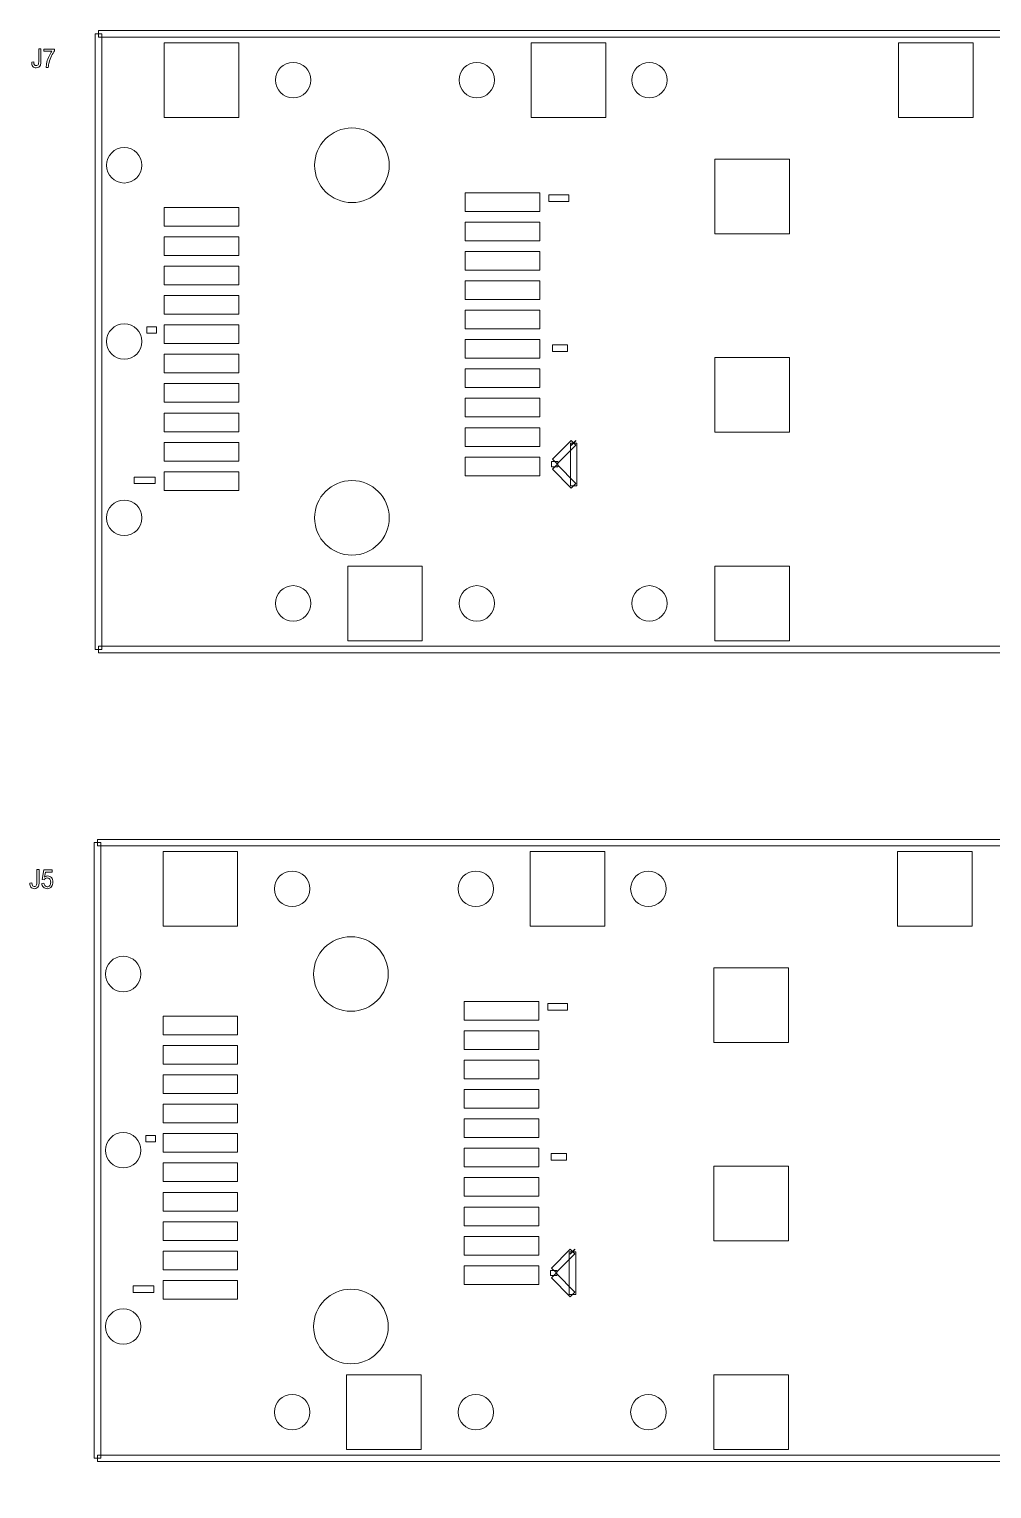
# Model space of a CAD drawing. Header units: millimetres. Extents: x -90 to 99, y -65 to 67.
# Drawn here: x 27.92 to 54.13, y -30.45 to 9.29 of the extents above; entities that cross this region are included whole.
import ezdxf

# ---------------------------------------------------------------- set-up
doc = ezdxf.new("R2010")
doc.units = ezdxf.units.MM
doc.header["$MEASUREMENT"] = 0
for name, color, linetype in [('BG_OUTLINE', 7, 'Continuous'), ('PG_SILKSCREEN_TOP', 7, 'Continuous'), ('PIN_TOP', 7, 'Continuous'), ('RD_SILKSCREEN_TOP', 7, 'Continuous')]:
    doc.layers.add(name, color=color, linetype=linetype)

msp = doc.modelspace()

# ---------------------------------------------------------------- linework, layer by layer
at = {"layer": 'BG_OUTLINE', "color": 3, "lineweight": 9}
msp.add_open_spline([(-71.7269, -61.8795), (-71.7269, -61.8795), (-71.7343, 42.2681), (-71.7343, 42.2681), (-71.7343, 42.2681), (-71.7348, 43.0066), (-71.4419, 43.715), (-70.92, 44.2375), (-70.92, 44.2375), (-70.3982, 44.76), (-69.6866, 45.0538), (-68.9482, 45.0543), (-68.9482, 45.0543), (-68.9482, 45.0543), (75.2046, 45.0543), (75.2046, 45.0543), (75.2046, 45.0543), (76.8319, 45.0552), (78.1763, 43.7805), (78.2661, 42.1556), (78.2661, 42.1556), (78.2661, 42.1556), (78.2661, 31.2814), (78.2661, 31.2814), (78.2661, 31.2814), (78.2661, 31.2814), (72.2646, 31.2814), (72.2646, 31.2814), (72.2646, 31.2814), (72.2646, 31.2814), (72.2646, 26.9814), (72.2646, 26.9814), (72.2646, 26.9814), (72.2646, 26.9814), (78.2661, 26.9814), (78.2661, 26.9814), (78.2661, 26.9814), (78.2661, 26.9814), (78.2661, 18.6553), (78.2661, 18.6553), (78.2661, 18.6553), (78.2661, 18.6553), (72.2496, 18.6553), (72.2496, 18.6553), (72.2496, 18.6553), (72.2496, 18.6553), (72.2496, 14.3553), (72.2496, 14.3553), (72.2496, 14.3553), (72.2496, 14.3553), (78.2661, 14.3553), (78.2661, 14.3553), (78.2661, 14.3553), (78.2661, 14.3553), (78.2661, 9.255), (78.2661, 9.255), (78.2661, 9.255), (78.2661, 9.255), (72.2648, 9.255), (72.2648, 9.255), (72.2648, 9.255), (72.2648, 9.255), (72.2648, 4.955), (72.2648, 4.955), (72.2648, 4.955), (72.2648, 4.955), (78.2661, 4.955), (78.2661, 4.955), (78.2661, 4.955), (78.2661, 4.955), (78.2661, -3.3762), (78.2661, -3.3762), (78.2661, -3.3762), (78.2661, -3.3762), (72.2445, -3.3762), (72.2445, -3.3762), (72.2445, -3.3762), (72.2445, -3.3762), (72.2445, -7.6762), (72.2445, -7.6762), (72.2445, -7.6762), (72.2445, -7.6762), (78.2661, -7.6762), (78.2661, -7.6762), (78.2661, -7.6762), (78.2661, -7.6762), (78.2661, -12.7615), (78.2661, -12.7615), (78.2661, -12.7615), (78.2661, -12.7615), (72.2651, -12.7615), (72.2651, -12.7615), (72.2651, -12.7615), (72.2651, -12.7615), (72.2651, -17.0615), (72.2651, -17.0615), (72.2651, -17.0615), (72.2651, -17.0615), (78.2661, -17.0615), (78.2661, -17.0615), (78.2661, -17.0615), (78.2661, -17.0615), (78.2661, -25.4097), (78.2661, -25.4097), (78.2661, -25.4097), (78.2661, -25.4097), (72.2656, -25.4097), (72.2656, -25.4097), (72.2656, -25.4097), (72.2656, -25.4097), (72.2656, -29.7097), (72.2656, -29.7097), (72.2656, -29.7097), (72.2656, -29.7097), (78.2661, -29.7097), (78.2661, -29.7097), (78.2661, -29.7097), (78.2661, -29.7097), (78.2661, -34.793), (78.2661, -34.793), (78.2661, -34.793), (78.2661, -34.793), (72.2679, -34.793), (72.2679, -34.793), (72.2679, -34.793), (72.2679, -34.793), (72.2679, -39.0929), (72.2679, -39.0929), (72.2679, -39.0929), (72.2679, -39.0929), (78.2661, -39.0929), (78.2661, -39.0929), (78.2661, -39.0929), (78.2661, -39.0929), (78.2661, -47.4269), (78.2661, -47.4269), (78.2661, -47.4269), (78.2661, -47.4269), (72.2679, -47.4269), (72.2679, -47.4269), (72.2679, -47.4269), (72.2679, -47.4269), (72.2679, -51.7269), (72.2679, -51.7269), (72.2679, -51.7269), (72.2679, -51.7269), (78.2661, -51.7269), (78.2661, -51.7269), (78.2661, -51.7269), (78.2661, -51.7269), (78.2661, -51.8138), (78.2661, -51.8138), (78.2661, -51.8138), (78.2661, -51.8138), (78.2656, -61.8468), (78.2656, -61.8468), (78.2656, -61.8468), (78.2661, -62.6669), (77.9407, -63.4536), (77.3612, -64.0339), (77.3612, -64.0339), (76.7817, -64.6142), (75.9915, -64.9405), (75.1713, -64.941), (75.1713, -64.941), (75.1713, -64.941), (-68.6609, -64.9456), (-68.6609, -64.9456), (-68.6609, -64.9456), (-69.4735, -64.9461), (-70.2531, -64.6237), (-70.8281, -64.0495), (-70.8281, -64.0495), (-71.4031, -63.4752), (-71.7264, -62.6922), (-71.7269, -61.8795)], degree=3, knots=[0, 0, 0, 0, 0.0227273, 0.0227273, 0.0227273, 0.0227273, 0.0454545, 0.0454545, 0.0454545, 0.0454545, 0.0681818, 0.0681818, 0.0681818, 0.0681818, 0.0909091, 0.0909091, 0.0909091, 0.0909091, 0.1136364, 0.1136364, 0.1136364, 0.1136364, 0.1363636, 0.1363636, 0.1363636, 0.1363636, 0.1590909, 0.1590909, 0.1590909, 0.1590909, 0.1818182, 0.1818182, 0.1818182, 0.1818182, 0.2045455, 0.2045455, 0.2045455, 0.2045455, 0.2272727, 0.2272727, 0.2272727, 0.2272727, 0.25, 0.25, 0.25, 0.25, 0.2727273, 0.2727273, 0.2727273, 0.2727273, 0.2954545, 0.2954545, 0.2954545, 0.2954545, 0.3181818, 0.3181818, 0.3181818, 0.3181818, 0.3409091, 0.3409091, 0.3409091, 0.3409091, 0.3636364, 0.3636364, 0.3636364, 0.3636364, 0.3863636, 0.3863636, 0.3863636, 0.3863636, 0.4090909, 0.4090909, 0.4090909, 0.4090909, 0.4318182, 0.4318182, 0.4318182, 0.4318182, 0.4545455, 0.4545455, 0.4545455, 0.4545455, 0.4772727, 0.4772727, 0.4772727, 0.4772727, 0.5, 0.5, 0.5, 0.5, 0.5227273, 0.5227273, 0.5227273, 0.5227273, 0.5454545, 0.5454545, 0.5454545, 0.5454545, 0.5681818, 0.5681818, 0.5681818, 0.5681818, 0.5909091, 0.5909091, 0.5909091, 0.5909091, 0.6136364, 0.6136364, 0.6136364, 0.6136364, 0.6363636, 0.6363636, 0.6363636, 0.6363636, 0.6590909, 0.6590909, 0.6590909, 0.6590909, 0.6818182, 0.6818182, 0.6818182, 0.6818182, 0.7045455, 0.7045455, 0.7045455, 0.7045455, 0.7272727, 0.7272727, 0.7272727, 0.7272727, 0.75, 0.75, 0.75, 0.75, 0.7727273, 0.7727273, 0.7727273, 0.7727273, 0.7954545, 0.7954545, 0.7954545, 0.7954545, 0.8181818, 0.8181818, 0.8181818, 0.8181818, 0.8409091, 0.8409091, 0.8409091, 0.8409091, 0.8636364, 0.8636364, 0.8636364, 0.8636364, 0.8863636, 0.8863636, 0.8863636, 0.8863636, 0.9090909, 0.9090909, 0.9090909, 0.9090909, 0.9318182, 0.9318182, 0.9318182, 0.9318182, 0.9545455, 0.9545455, 0.9545455, 0.9545455, 0.9772727, 0.9772727, 0.9772727, 0.9772727, 1, 1, 1, 1], dxfattribs=at)
at = {"layer": 'PG_SILKSCREEN_TOP', "color": 6, "lineweight": 9}
for points in [[(29.8948, -7.6007), (29.8948, -7.6007), (29.717, -7.6007), (29.717, -7.6007), (29.717, -7.6007), (29.717, -7.6007), (29.717, 9.1636), (29.717, 9.1636), (29.717, 9.1636), (29.717, 9.1636), (29.8948, 9.1636), (29.8948, 9.1636), (29.8948, 9.1636), (29.8948, 9.1636), (29.8948, -7.6007), (29.8948, -7.6007)], [(29.8059, 9.0747), (29.8059, 9.0747), (29.8059, 9.2525), (29.8059, 9.2525), (29.8059, 9.2525), (29.8059, 9.2525), (78.5358, 9.2525), (78.5358, 9.2525), (78.5358, 9.2525), (78.5358, 9.2525), (78.5358, 9.0747), (78.5358, 9.0747), (78.5358, 9.0747), (78.5358, 9.0747), (29.8059, 9.0747), (29.8059, 9.0747)], [(42.066, 4.6045), (42.066, 4.6045), (42.066, 4.7823), (42.066, 4.7823), (42.066, 4.7823), (42.066, 4.7823), (42.6078, 4.7823), (42.6078, 4.7823), (42.6078, 4.7823), (42.6078, 4.7823), (42.6078, 4.6045), (42.6078, 4.6045), (42.6078, 4.6045), (42.6078, 4.6045), (42.066, 4.6045), (42.066, 4.6045)], [(31.3883, 1.1915), (31.3883, 1.1915), (31.3883, 1.0137), (31.3883, 1.0137), (31.3883, 1.0137), (31.3883, 1.0137), (31.1224, 1.0137), (31.1224, 1.0137), (31.1224, 1.0137), (31.1224, 1.0137), (31.1224, 1.1915), (31.1224, 1.1915), (31.1224, 1.1915), (31.1224, 1.1915), (31.3883, 1.1915), (31.3883, 1.1915)], [(42.163, 0.5175), (42.163, 0.5175), (42.163, 0.6953), (42.163, 0.6953), (42.163, 0.6953), (42.163, 0.6953), (42.5758, 0.6953), (42.5758, 0.6953), (42.5758, 0.6953), (42.5758, 0.6953), (42.5758, 0.5175), (42.5758, 0.5175), (42.5758, 0.5175), (42.5758, 0.5175), (42.163, 0.5175), (42.163, 0.5175)], [(42.675, -1.9105), (42.675, -1.9105), (42.8007, -2.0362), (42.8007, -2.0362), (42.8007, -2.0362), (42.8007, -2.0362), (42.2907, -2.5463), (42.2907, -2.5463), (42.2907, -2.5463), (42.2907, -2.5463), (42.1649, -2.4205), (42.1649, -2.4205), (42.1649, -2.4205), (42.1649, -2.4205), (42.675, -1.9105), (42.675, -1.9105)], [(42.8308, -3.1405), (42.8308, -3.1405), (42.653, -3.1405), (42.653, -3.1405), (42.653, -3.1405), (42.653, -3.1405), (42.653, -1.9774), (42.653, -1.9774), (42.653, -1.9774), (42.653, -1.9774), (42.8308, -1.9774), (42.8308, -1.9774), (42.8308, -1.9774), (42.8308, -1.9774), (42.8308, -3.1405), (42.8308, -3.1405)], [(42.8047, -1.9146), (42.8047, -1.9146), (42.679, -2.0403), (42.679, -2.0403), (42.679, -2.0403), (42.679, -2.0403), (42.675, -2.0362), (42.675, -2.0362), (42.675, -2.0362), (42.675, -2.0362), (42.8007, -1.9105), (42.8007, -1.9105), (42.8007, -1.9105), (42.8007, -1.9105), (42.8047, -1.9146), (42.8047, -1.9146)], [(42.1389, -2.4834), (42.1389, -2.4834), (42.3167, -2.4834), (42.3167, -2.4834), (42.3167, -2.4834), (42.3167, -2.4834), (42.3167, -2.6254), (42.3167, -2.6254), (42.3167, -2.6254), (42.3167, -2.6254), (42.1389, -2.6254), (42.1389, -2.6254), (42.1389, -2.6254), (42.1389, -2.6254), (42.1389, -2.4834), (42.1389, -2.4834)], [(42.1389, -2.6254), (42.1389, -2.6254), (42.3167, -2.6254), (42.3167, -2.6254), (42.3167, -2.6254), (42.3167, -2.6254), (42.3167, -2.6264), (42.3167, -2.6264), (42.3167, -2.6264), (42.3167, -2.6264), (42.1389, -2.6264), (42.1389, -2.6264), (42.1389, -2.6264), (42.1389, -2.6264), (42.1389, -2.6254), (42.1389, -2.6254)], [(42.1649, -2.6893), (42.1649, -2.6893), (42.2907, -2.5635), (42.2907, -2.5635), (42.2907, -2.5635), (42.2907, -2.5635), (42.8047, -3.0776), (42.8047, -3.0776), (42.8047, -3.0776), (42.8047, -3.0776), (42.679, -3.2034), (42.679, -3.2034), (42.679, -3.2034), (42.679, -3.2034), (42.1649, -2.6893), (42.1649, -2.6893)], [(31.3439, -2.9045), (31.3439, -2.9045), (31.3439, -3.0823), (31.3439, -3.0823), (31.3439, -3.0823), (31.3439, -3.0823), (30.7739, -3.0823), (30.7739, -3.0823), (30.7739, -3.0823), (30.7739, -3.0823), (30.7739, -2.9045), (30.7739, -2.9045), (30.7739, -2.9045), (30.7739, -2.9045), (31.3439, -2.9045), (31.3439, -2.9045)], [(78.5358, -7.5118), (78.5358, -7.5118), (78.5358, -7.6896), (78.5358, -7.6896), (78.5358, -7.6896), (78.5358, -7.6896), (29.8059, -7.6896), (29.8059, -7.6896), (29.8059, -7.6896), (29.8059, -7.6896), (29.8059, -7.5118), (29.8059, -7.5118), (29.8059, -7.5118), (29.8059, -7.5118), (78.5358, -7.5118), (78.5358, -7.5118)], [(29.8669, -29.6231), (29.8669, -29.6231), (29.6891, -29.6231), (29.6891, -29.6231), (29.6891, -29.6231), (29.6891, -29.6231), (29.6891, -12.8585), (29.6891, -12.8585), (29.6891, -12.8585), (29.6891, -12.8585), (29.8669, -12.8585), (29.8669, -12.8585), (29.8669, -12.8585), (29.8669, -12.8585), (29.8669, -29.6231), (29.8669, -29.6231)], [(29.778, -12.9474), (29.778, -12.9474), (29.778, -12.7696), (29.778, -12.7696), (29.778, -12.7696), (29.778, -12.7696), (78.5079, -12.7696), (78.5079, -12.7696), (78.5079, -12.7696), (78.5079, -12.7696), (78.5079, -12.9474), (78.5079, -12.9474), (78.5079, -12.9474), (78.5079, -12.9474), (29.778, -12.9474), (29.778, -12.9474)], [(42.0381, -17.4176), (42.0381, -17.4176), (42.0381, -17.2398), (42.0381, -17.2398), (42.0381, -17.2398), (42.0381, -17.2398), (42.5798, -17.2398), (42.5798, -17.2398), (42.5798, -17.2398), (42.5798, -17.2398), (42.5798, -17.4176), (42.5798, -17.4176), (42.5798, -17.4176), (42.5798, -17.4176), (42.0381, -17.4176), (42.0381, -17.4176)], [(31.3604, -20.8306), (31.3604, -20.8306), (31.3604, -21.0084), (31.3604, -21.0084), (31.3604, -21.0084), (31.3604, -21.0084), (31.0945, -21.0084), (31.0945, -21.0084), (31.0945, -21.0084), (31.0945, -21.0084), (31.0945, -20.8306), (31.0945, -20.8306), (31.0945, -20.8306), (31.0945, -20.8306), (31.3604, -20.8306), (31.3604, -20.8306)], [(42.1351, -21.5047), (42.1351, -21.5047), (42.1351, -21.3269), (42.1351, -21.3269), (42.1351, -21.3269), (42.1351, -21.3269), (42.5478, -21.3269), (42.5478, -21.3269), (42.5478, -21.3269), (42.5478, -21.3269), (42.5478, -21.5047), (42.5478, -21.5047), (42.5478, -21.5047), (42.5478, -21.5047), (42.1351, -21.5047), (42.1351, -21.5047)], [(42.647, -23.9328), (42.647, -23.9328), (42.7727, -24.0585), (42.7727, -24.0585), (42.7727, -24.0585), (42.7727, -24.0585), (42.2627, -24.5686), (42.2627, -24.5686), (42.2627, -24.5686), (42.2627, -24.5686), (42.137, -24.4429), (42.137, -24.4429), (42.137, -24.4429), (42.137, -24.4429), (42.647, -23.9328), (42.647, -23.9328)], [(42.8028, -25.1628), (42.8028, -25.1628), (42.625, -25.1628), (42.625, -25.1628), (42.625, -25.1628), (42.625, -25.1628), (42.625, -23.9997), (42.625, -23.9997), (42.625, -23.9997), (42.625, -23.9997), (42.8028, -23.9997), (42.8028, -23.9997), (42.8028, -23.9997), (42.8028, -23.9997), (42.8028, -25.1628), (42.8028, -25.1628)], [(42.7768, -23.9369), (42.7768, -23.9369), (42.6511, -24.0626), (42.6511, -24.0626), (42.6511, -24.0626), (42.6511, -24.0626), (42.647, -24.0585), (42.647, -24.0585), (42.647, -24.0585), (42.647, -24.0585), (42.7727, -23.9328), (42.7727, -23.9328), (42.7727, -23.9328), (42.7727, -23.9328), (42.7768, -23.9369), (42.7768, -23.9369)], [(42.1109, -24.5057), (42.1109, -24.5057), (42.2887, -24.5057), (42.2887, -24.5057), (42.2887, -24.5057), (42.2887, -24.5057), (42.2887, -24.6477), (42.2887, -24.6477), (42.2887, -24.6477), (42.2887, -24.6477), (42.1109, -24.6477), (42.1109, -24.6477), (42.1109, -24.6477), (42.1109, -24.6477), (42.1109, -24.5057), (42.1109, -24.5057)], [(42.137, -24.7116), (42.137, -24.7116), (42.2627, -24.5859), (42.2627, -24.5859), (42.2627, -24.5859), (42.2627, -24.5859), (42.7768, -25.1), (42.7768, -25.1), (42.7768, -25.1), (42.7768, -25.1), (42.6511, -25.2257), (42.6511, -25.2257), (42.6511, -25.2257), (42.6511, -25.2257), (42.137, -24.7116), (42.137, -24.7116)], [(31.3159, -24.9268), (31.3159, -24.9268), (31.3159, -25.1046), (31.3159, -25.1046), (31.3159, -25.1046), (31.3159, -25.1046), (30.746, -25.1046), (30.746, -25.1046), (30.746, -25.1046), (30.746, -25.1046), (30.746, -24.9268), (30.746, -24.9268), (30.746, -24.9268), (30.746, -24.9268), (31.3159, -24.9268), (31.3159, -24.9268)], [(42.1109, -24.6477), (42.1109, -24.6477), (42.2887, -24.6477), (42.2887, -24.6477), (42.2887, -24.6477), (42.2887, -24.6477), (42.2887, -24.6487), (42.2887, -24.6487), (42.2887, -24.6487), (42.2887, -24.6487), (42.1109, -24.6487), (42.1109, -24.6487), (42.1109, -24.6487), (42.1109, -24.6487), (42.1109, -24.6477), (42.1109, -24.6477)], [(78.5079, -29.5342), (78.5079, -29.5342), (78.5079, -29.712), (78.5079, -29.712), (78.5079, -29.712), (78.5079, -29.712), (29.778, -29.712), (29.778, -29.712), (29.778, -29.712), (29.778, -29.712), (29.778, -29.5342), (29.778, -29.5342), (29.778, -29.5342), (29.778, -29.5342), (78.5079, -29.5342), (78.5079, -29.5342)]]:
    msp.add_open_spline(points, degree=3, knots=[0, 0, 0, 0, 0.25, 0.25, 0.25, 0.25, 0.5, 0.5, 0.5, 0.5, 0.75, 0.75, 0.75, 0.75, 1, 1, 1, 1], dxfattribs=at)
at = {"layer": 'PIN_TOP', "lineweight": 9}
for points in [[(33.622, 8.9223), (33.622, 8.9223), (33.622, 6.8903), (33.622, 6.8903), (33.622, 6.8903), (33.622, 6.8903), (31.59, 6.8903), (31.59, 6.8903), (31.59, 6.8903), (31.59, 6.8903), (31.59, 8.9223), (31.59, 8.9223), (31.59, 8.9223), (31.59, 8.9223), (33.622, 8.9223), (33.622, 8.9223)], [(43.622, 8.9223), (43.622, 8.9223), (43.622, 6.8903), (43.622, 6.8903), (43.622, 6.8903), (43.622, 6.8903), (41.59, 6.8903), (41.59, 6.8903), (41.59, 6.8903), (41.59, 6.8903), (41.59, 8.9223), (41.59, 8.9223), (41.59, 8.9223), (41.59, 8.9223), (43.622, 8.9223), (43.622, 8.9223)], [(53.622, 8.9223), (53.622, 8.9223), (53.622, 6.8903), (53.622, 6.8903), (53.622, 6.8903), (53.622, 6.8903), (51.59, 6.8903), (51.59, 6.8903), (51.59, 6.8903), (51.59, 6.8903), (51.59, 8.9223), (51.59, 8.9223), (51.59, 8.9223), (51.59, 8.9223), (53.622, 8.9223), (53.622, 8.9223)], [(35.5885, 7.9063), (35.5885, 8.1728), (35.3724, 8.3889), (35.1059, 8.3889), (35.1059, 8.3889), (34.8394, 8.3889), (34.6233, 8.1728), (34.6233, 7.9063), (34.6233, 7.9063), (34.6233, 7.6397), (34.8393, 7.4237), (35.1059, 7.4237), (35.1059, 7.4237), (35.3724, 7.4237), (35.5885, 7.6397), (35.5885, 7.9063)], [(40.5885, 7.9063), (40.5885, 8.1728), (40.3724, 8.3889), (40.1059, 8.3889), (40.1059, 8.3889), (39.8393, 8.3889), (39.6233, 8.1728), (39.6233, 7.9063), (39.6233, 7.9063), (39.6233, 7.6397), (39.8393, 7.4237), (40.1059, 7.4237), (40.1059, 7.4237), (40.3724, 7.4237), (40.5885, 7.6397), (40.5885, 7.9063)], [(45.2885, 7.9063), (45.2885, 8.1728), (45.0724, 8.3889), (44.8059, 8.3889), (44.8059, 8.3889), (44.5394, 8.3889), (44.3233, 8.1728), (44.3233, 7.9063), (44.3233, 7.9063), (44.3233, 7.6397), (44.5394, 7.4237), (44.8059, 7.4237), (44.8059, 7.4237), (45.0724, 7.4237), (45.2885, 7.6397), (45.2885, 7.9063)], [(37.7218, 5.5862), (37.7218, 6.1473), (37.267, 6.6022), (36.7058, 6.6022), (36.7058, 6.6022), (36.1447, 6.6022), (35.6898, 6.1474), (35.6898, 5.5862), (35.6898, 5.5862), (35.6898, 5.0251), (36.1447, 4.5702), (36.7058, 4.5702), (36.7058, 4.5702), (37.2669, 4.5702), (37.7218, 5.0251), (37.7218, 5.5862)], [(30.9885, 5.5862), (30.9885, 5.8528), (30.7725, 6.0688), (30.5059, 6.0688), (30.5059, 6.0688), (30.2394, 6.0688), (30.0233, 5.8528), (30.0233, 5.5862), (30.0233, 5.5862), (30.0233, 5.3197), (30.2394, 5.1036), (30.5059, 5.1036), (30.5059, 5.1036), (30.7725, 5.1036), (30.9885, 5.3197), (30.9885, 5.5862)], [(48.622, 5.7523), (48.622, 5.7523), (48.622, 3.7203), (48.622, 3.7203), (48.622, 3.7203), (48.622, 3.7203), (46.59, 3.7203), (46.59, 3.7203), (46.59, 3.7203), (46.59, 3.7203), (46.59, 5.7523), (46.59, 5.7523), (46.59, 5.7523), (46.59, 5.7523), (48.622, 5.7523), (48.622, 5.7523)], [(41.8219, 4.8402), (41.8219, 4.8402), (41.8219, 4.3322), (41.8219, 4.3322), (41.8219, 4.3322), (41.8219, 4.3322), (39.7899, 4.3322), (39.7899, 4.3322), (39.7899, 4.3322), (39.7899, 4.3322), (39.7899, 4.8402), (39.7899, 4.8402), (39.7899, 4.8402), (39.7899, 4.8402), (41.8219, 4.8402), (41.8219, 4.8402)], [(33.622, 4.4404), (33.622, 4.4404), (33.622, 3.9324), (33.622, 3.9324), (33.622, 3.9324), (33.622, 3.9324), (31.59, 3.9324), (31.59, 3.9324), (31.59, 3.9324), (31.59, 3.9324), (31.59, 4.4404), (31.59, 4.4404), (31.59, 4.4404), (31.59, 4.4404), (33.622, 4.4404), (33.622, 4.4404)], [(41.8219, 4.0404), (41.8219, 4.0404), (41.8219, 3.5324), (41.8219, 3.5324), (41.8219, 3.5324), (41.8219, 3.5324), (39.7899, 3.5324), (39.7899, 3.5324), (39.7899, 3.5324), (39.7899, 3.5324), (39.7899, 4.0404), (39.7899, 4.0404), (39.7899, 4.0404), (39.7899, 4.0404), (41.8219, 4.0404), (41.8219, 4.0404)], [(33.622, 3.6403), (33.622, 3.6403), (33.622, 3.1323), (33.622, 3.1323), (33.622, 3.1323), (33.622, 3.1323), (31.59, 3.1323), (31.59, 3.1323), (31.59, 3.1323), (31.59, 3.1323), (31.59, 3.6403), (31.59, 3.6403), (31.59, 3.6403), (31.59, 3.6403), (33.622, 3.6403), (33.622, 3.6403)], [(41.8219, 3.2403), (41.8219, 3.2403), (41.8219, 2.7323), (41.8219, 2.7323), (41.8219, 2.7323), (41.8219, 2.7323), (39.7899, 2.7323), (39.7899, 2.7323), (39.7899, 2.7323), (39.7899, 2.7323), (39.7899, 3.2403), (39.7899, 3.2403), (39.7899, 3.2403), (39.7899, 3.2403), (41.8219, 3.2403), (41.8219, 3.2403)], [(33.622, 2.8402), (33.622, 2.8402), (33.622, 2.3322), (33.622, 2.3322), (33.622, 2.3322), (33.622, 2.3322), (31.59, 2.3322), (31.59, 2.3322), (31.59, 2.3322), (31.59, 2.3322), (31.59, 2.8402), (31.59, 2.8402), (31.59, 2.8402), (31.59, 2.8402), (33.622, 2.8402), (33.622, 2.8402)], [(41.8219, 2.4404), (41.8219, 2.4404), (41.8219, 1.9324), (41.8219, 1.9324), (41.8219, 1.9324), (41.8219, 1.9324), (39.7899, 1.9324), (39.7899, 1.9324), (39.7899, 1.9324), (39.7899, 1.9324), (39.7899, 2.4404), (39.7899, 2.4404), (39.7899, 2.4404), (39.7899, 2.4404), (41.8219, 2.4404), (41.8219, 2.4404)], [(33.622, 2.0404), (33.622, 2.0404), (33.622, 1.5324), (33.622, 1.5324), (33.622, 1.5324), (33.622, 1.5324), (31.59, 1.5324), (31.59, 1.5324), (31.59, 1.5324), (31.59, 1.5324), (31.59, 2.0404), (31.59, 2.0404), (31.59, 2.0404), (31.59, 2.0404), (33.622, 2.0404), (33.622, 2.0404)], [(41.8219, 1.6403), (41.8219, 1.6403), (41.8219, 1.1323), (41.8219, 1.1323), (41.8219, 1.1323), (41.8219, 1.1323), (39.7899, 1.1323), (39.7899, 1.1323), (39.7899, 1.1323), (39.7899, 1.1323), (39.7899, 1.6403), (39.7899, 1.6403), (39.7899, 1.6403), (39.7899, 1.6403), (41.8219, 1.6403), (41.8219, 1.6403)], [(30.9885, 0.7865), (30.9885, 1.0529), (30.7725, 1.269), (30.5059, 1.269), (30.5059, 1.269), (30.2394, 1.269), (30.0233, 1.0529), (30.0233, 0.7865), (30.0233, 0.7865), (30.0233, 0.52), (30.2394, 0.3039), (30.5059, 0.3039), (30.5059, 0.3039), (30.7725, 0.3039), (30.9885, 0.52), (30.9885, 0.7865)], [(33.622, 1.2403), (33.622, 1.2403), (33.622, 0.7324), (33.622, 0.7324), (33.622, 0.7324), (33.622, 0.7324), (31.59, 0.7324), (31.59, 0.7324), (31.59, 0.7324), (31.59, 0.7324), (31.59, 1.2403), (31.59, 1.2403), (31.59, 1.2403), (31.59, 1.2403), (33.622, 1.2403), (33.622, 1.2403)], [(41.8219, 0.8402), (41.8219, 0.8402), (41.8219, 0.3323), (41.8219, 0.3323), (41.8219, 0.3323), (41.8219, 0.3323), (39.7899, 0.3323), (39.7899, 0.3323), (39.7899, 0.3323), (39.7899, 0.3323), (39.7899, 0.8402), (39.7899, 0.8402), (39.7899, 0.8402), (39.7899, 0.8402), (41.8219, 0.8402), (41.8219, 0.8402)], [(33.622, 0.4405), (33.622, 0.4405), (33.622, -0.0675), (33.622, -0.0675), (33.622, -0.0675), (33.622, -0.0675), (31.59, -0.0675), (31.59, -0.0675), (31.59, -0.0675), (31.59, -0.0675), (31.59, 0.4405), (31.59, 0.4405), (31.59, 0.4405), (31.59, 0.4405), (33.622, 0.4405), (33.622, 0.4405)], [(41.8219, 0.0405), (41.8219, 0.0405), (41.8219, -0.4675), (41.8219, -0.4675), (41.8219, -0.4675), (41.8219, -0.4675), (39.7899, -0.4675), (39.7899, -0.4675), (39.7899, -0.4675), (39.7899, -0.4675), (39.7899, 0.0405), (39.7899, 0.0405), (39.7899, 0.0405), (39.7899, 0.0405), (41.8219, 0.0405), (41.8219, 0.0405)], [(48.622, 0.3524), (48.622, 0.3524), (48.622, -1.6795), (48.622, -1.6795), (48.622, -1.6795), (48.622, -1.6795), (46.59, -1.6795), (46.59, -1.6795), (46.59, -1.6795), (46.59, -1.6795), (46.59, 0.3524), (46.59, 0.3524), (46.59, 0.3524), (46.59, 0.3524), (48.622, 0.3524), (48.622, 0.3524)], [(33.622, -0.3596), (33.622, -0.3596), (33.622, -0.8676), (33.622, -0.8676), (33.622, -0.8676), (33.622, -0.8676), (31.59, -0.8676), (31.59, -0.8676), (31.59, -0.8676), (31.59, -0.8676), (31.59, -0.3596), (31.59, -0.3596), (31.59, -0.3596), (31.59, -0.3596), (33.622, -0.3596), (33.622, -0.3596)], [(41.8219, -0.7596), (41.8219, -0.7596), (41.8219, -1.2676), (41.8219, -1.2676), (41.8219, -1.2676), (41.8219, -1.2676), (39.7899, -1.2676), (39.7899, -1.2676), (39.7899, -1.2676), (39.7899, -1.2676), (39.7899, -0.7596), (39.7899, -0.7596), (39.7899, -0.7596), (39.7899, -0.7596), (41.8219, -0.7596), (41.8219, -0.7596)], [(33.622, -1.1597), (33.622, -1.1597), (33.622, -1.6676), (33.622, -1.6676), (33.622, -1.6676), (33.622, -1.6676), (31.59, -1.6676), (31.59, -1.6676), (31.59, -1.6676), (31.59, -1.6676), (31.59, -1.1597), (31.59, -1.1597), (31.59, -1.1597), (31.59, -1.1597), (33.622, -1.1597), (33.622, -1.1597)], [(41.8219, -1.5594), (41.8219, -1.5594), (41.8219, -2.0674), (41.8219, -2.0674), (41.8219, -2.0674), (41.8219, -2.0674), (39.7899, -2.0674), (39.7899, -2.0674), (39.7899, -2.0674), (39.7899, -2.0674), (39.7899, -1.5594), (39.7899, -1.5594), (39.7899, -1.5594), (39.7899, -1.5594), (41.8219, -1.5594), (41.8219, -1.5594)], [(33.622, -1.9594), (33.622, -1.9594), (33.622, -2.4674), (33.622, -2.4674), (33.622, -2.4674), (33.622, -2.4674), (31.59, -2.4674), (31.59, -2.4674), (31.59, -2.4674), (31.59, -2.4674), (31.59, -1.9594), (31.59, -1.9594), (31.59, -1.9594), (31.59, -1.9594), (33.622, -1.9594), (33.622, -1.9594)], [(41.8219, -2.3595), (41.8219, -2.3595), (41.8219, -2.8675), (41.8219, -2.8675), (41.8219, -2.8675), (41.8219, -2.8675), (39.7899, -2.8675), (39.7899, -2.8675), (39.7899, -2.8675), (39.7899, -2.8675), (39.7899, -2.3595), (39.7899, -2.3595), (39.7899, -2.3595), (39.7899, -2.3595), (41.8219, -2.3595), (41.8219, -2.3595)], [(33.622, -2.7595), (33.622, -2.7595), (33.622, -3.2675), (33.622, -3.2675), (33.622, -3.2675), (33.622, -3.2675), (31.59, -3.2675), (31.59, -3.2675), (31.59, -3.2675), (31.59, -3.2675), (31.59, -2.7595), (31.59, -2.7595), (31.59, -2.7595), (31.59, -2.7595), (33.622, -2.7595), (33.622, -2.7595)], [(37.7218, -4.0135), (37.7218, -3.4524), (37.267, -2.9975), (36.7058, -2.9975), (36.7058, -2.9975), (36.1447, -2.9975), (35.6898, -3.4524), (35.6898, -4.0135), (35.6898, -4.0135), (35.6898, -4.5746), (36.1447, -5.0295), (36.7058, -5.0295), (36.7058, -5.0295), (37.2669, -5.0295), (37.7218, -4.5746), (37.7218, -4.0135)], [(30.9885, -4.0135), (30.9885, -3.747), (30.7725, -3.5309), (30.5059, -3.5309), (30.5059, -3.5309), (30.2394, -3.5309), (30.0233, -3.747), (30.0233, -4.0135), (30.0233, -4.0135), (30.0233, -4.28), (30.2394, -4.4961), (30.5059, -4.4961), (30.5059, -4.4961), (30.7725, -4.4961), (30.9885, -4.28), (30.9885, -4.0135)], [(38.622, -5.3274), (38.622, -5.3274), (38.622, -7.3594), (38.622, -7.3594), (38.622, -7.3594), (38.622, -7.3594), (36.59, -7.3594), (36.59, -7.3594), (36.59, -7.3594), (36.59, -7.3594), (36.59, -5.3274), (36.59, -5.3274), (36.59, -5.3274), (36.59, -5.3274), (38.622, -5.3274), (38.622, -5.3274)], [(48.622, -5.3274), (48.622, -5.3274), (48.622, -7.3594), (48.622, -7.3594), (48.622, -7.3594), (48.622, -7.3594), (46.59, -7.3594), (46.59, -7.3594), (46.59, -7.3594), (46.59, -7.3594), (46.59, -5.3274), (46.59, -5.3274), (46.59, -5.3274), (46.59, -5.3274), (48.622, -5.3274), (48.622, -5.3274)], [(35.5885, -6.3434), (35.5885, -6.0769), (35.3724, -5.8608), (35.1059, -5.8608), (35.1059, -5.8608), (34.8394, -5.8608), (34.6233, -6.0769), (34.6233, -6.3434), (34.6233, -6.3434), (34.6233, -6.61), (34.8393, -6.826), (35.1059, -6.826), (35.1059, -6.826), (35.3724, -6.826), (35.5885, -6.61), (35.5885, -6.3434)], [(40.5885, -6.3434), (40.5885, -6.0769), (40.3724, -5.8608), (40.1059, -5.8608), (40.1059, -5.8608), (39.8393, -5.8608), (39.6233, -6.0769), (39.6233, -6.3434), (39.6233, -6.3434), (39.6233, -6.61), (39.8393, -6.826), (40.1059, -6.826), (40.1059, -6.826), (40.3724, -6.826), (40.5885, -6.61), (40.5885, -6.3434)], [(45.2885, -6.3434), (45.2885, -6.0769), (45.0724, -5.8608), (44.8059, -5.8608), (44.8059, -5.8608), (44.5394, -5.8608), (44.3233, -6.0769), (44.3233, -6.3434), (44.3233, -6.3434), (44.3233, -6.61), (44.5394, -6.826), (44.8059, -6.826), (44.8059, -6.826), (45.0724, -6.826), (45.2885, -6.61), (45.2885, -6.3434)], [(33.5941, -13.0998), (33.5941, -13.0998), (33.5941, -15.1318), (33.5941, -15.1318), (33.5941, -15.1318), (33.5941, -15.1318), (31.5621, -15.1318), (31.5621, -15.1318), (31.5621, -15.1318), (31.5621, -15.1318), (31.5621, -13.0998), (31.5621, -13.0998), (31.5621, -13.0998), (31.5621, -13.0998), (33.5941, -13.0998), (33.5941, -13.0998)], [(43.5941, -13.0998), (43.5941, -13.0998), (43.5941, -15.1318), (43.5941, -15.1318), (43.5941, -15.1318), (43.5941, -15.1318), (41.5621, -15.1318), (41.5621, -15.1318), (41.5621, -15.1318), (41.5621, -15.1318), (41.5621, -13.0998), (41.5621, -13.0998), (41.5621, -13.0998), (41.5621, -13.0998), (43.5941, -13.0998), (43.5941, -13.0998)], [(53.594, -13.0998), (53.594, -13.0998), (53.594, -15.1318), (53.594, -15.1318), (53.594, -15.1318), (53.594, -15.1318), (51.562, -15.1318), (51.562, -15.1318), (51.562, -15.1318), (51.562, -15.1318), (51.562, -13.0998), (51.562, -13.0998), (51.562, -13.0998), (51.562, -13.0998), (53.594, -13.0998), (53.594, -13.0998)], [(35.5605, -14.1158), (35.5605, -13.8493), (35.3445, -13.6332), (35.0779, -13.6332), (35.0779, -13.6332), (34.8114, -13.6332), (34.5953, -13.8493), (34.5953, -14.1158), (34.5953, -14.1158), (34.5953, -14.3824), (34.8114, -14.5984), (35.0779, -14.5984), (35.0779, -14.5984), (35.3445, -14.5984), (35.5605, -14.3824), (35.5605, -14.1158)], [(40.5605, -14.1158), (40.5605, -13.8493), (40.3445, -13.6332), (40.0779, -13.6332), (40.0779, -13.6332), (39.8114, -13.6332), (39.5953, -13.8493), (39.5953, -14.1158), (39.5953, -14.1158), (39.5953, -14.3824), (39.8114, -14.5984), (40.0779, -14.5984), (40.0779, -14.5984), (40.3445, -14.5984), (40.5605, -14.3824), (40.5605, -14.1158)], [(45.2605, -14.1158), (45.2605, -13.8493), (45.0445, -13.6332), (44.778, -13.6332), (44.778, -13.6332), (44.5114, -13.6332), (44.2954, -13.8493), (44.2954, -14.1158), (44.2954, -14.1158), (44.2953, -14.3824), (44.5114, -14.5984), (44.7779, -14.5984), (44.7779, -14.5984), (45.0445, -14.5984), (45.2605, -14.3824), (45.2605, -14.1158)], [(37.6939, -16.4359), (37.6939, -15.8748), (37.239, -15.4199), (36.6779, -15.4199), (36.6779, -15.4199), (36.1168, -15.4199), (35.6619, -15.8748), (35.6619, -16.4359), (35.6619, -16.4359), (35.6619, -16.997), (36.1168, -17.4519), (36.6779, -17.4519), (36.6779, -17.4519), (37.239, -17.4519), (37.6939, -16.997), (37.6939, -16.4359)], [(30.9606, -16.4359), (30.9606, -16.1693), (30.7445, -15.9533), (30.478, -15.9533), (30.478, -15.9533), (30.2115, -15.9533), (29.9954, -16.1693), (29.9954, -16.4359), (29.9954, -16.4359), (29.9954, -16.7024), (30.2115, -16.9185), (30.478, -16.9185), (30.478, -16.9185), (30.7445, -16.9185), (30.9606, -16.7024), (30.9606, -16.4359)], [(48.594, -16.2698), (48.594, -16.2698), (48.594, -18.3018), (48.594, -18.3018), (48.594, -18.3018), (48.594, -18.3018), (46.562, -18.3018), (46.562, -18.3018), (46.562, -18.3018), (46.562, -18.3018), (46.562, -16.2698), (46.562, -16.2698), (46.562, -16.2698), (46.562, -16.2698), (48.594, -16.2698), (48.594, -16.2698)], [(41.794, -17.1819), (41.794, -17.1819), (41.794, -17.6899), (41.794, -17.6899), (41.794, -17.6899), (41.794, -17.6899), (39.762, -17.6899), (39.762, -17.6899), (39.762, -17.6899), (39.762, -17.6899), (39.762, -17.1819), (39.762, -17.1819), (39.762, -17.1819), (39.762, -17.1819), (41.794, -17.1819), (41.794, -17.1819)], [(33.5941, -17.5817), (33.5941, -17.5817), (33.5941, -18.0897), (33.5941, -18.0897), (33.5941, -18.0897), (33.5941, -18.0897), (31.5621, -18.0897), (31.5621, -18.0897), (31.5621, -18.0897), (31.5621, -18.0897), (31.5621, -17.5817), (31.5621, -17.5817), (31.5621, -17.5817), (31.5621, -17.5817), (33.5941, -17.5817), (33.5941, -17.5817)], [(41.794, -17.9817), (41.794, -17.9817), (41.794, -18.4897), (41.794, -18.4897), (41.794, -18.4897), (41.794, -18.4897), (39.762, -18.4897), (39.762, -18.4897), (39.762, -18.4897), (39.762, -18.4897), (39.762, -17.9817), (39.762, -17.9817), (39.762, -17.9817), (39.762, -17.9817), (41.794, -17.9817), (41.794, -17.9817)], [(33.5941, -18.3818), (33.5941, -18.3818), (33.5941, -18.8898), (33.5941, -18.8898), (33.5941, -18.8898), (33.5941, -18.8898), (31.5621, -18.8898), (31.5621, -18.8898), (31.5621, -18.8898), (31.5621, -18.8898), (31.5621, -18.3818), (31.5621, -18.3818), (31.5621, -18.3818), (31.5621, -18.3818), (33.5941, -18.3818), (33.5941, -18.3818)], [(41.794, -18.7818), (41.794, -18.7818), (41.794, -19.2898), (41.794, -19.2898), (41.794, -19.2898), (41.794, -19.2898), (39.762, -19.2898), (39.762, -19.2898), (39.762, -19.2898), (39.762, -19.2898), (39.762, -18.7818), (39.762, -18.7818), (39.762, -18.7818), (39.762, -18.7818), (41.794, -18.7818), (41.794, -18.7818)], [(33.5941, -19.1819), (33.5941, -19.1819), (33.5941, -19.6899), (33.5941, -19.6899), (33.5941, -19.6899), (33.5941, -19.6899), (31.5621, -19.6899), (31.5621, -19.6899), (31.5621, -19.6899), (31.5621, -19.6899), (31.5621, -19.1819), (31.5621, -19.1819), (31.5621, -19.1819), (31.5621, -19.1819), (33.5941, -19.1819), (33.5941, -19.1819)], [(41.794, -19.5817), (41.794, -19.5817), (41.794, -20.0897), (41.794, -20.0897), (41.794, -20.0897), (41.794, -20.0897), (39.762, -20.0897), (39.762, -20.0897), (39.762, -20.0897), (39.762, -20.0897), (39.762, -19.5817), (39.762, -19.5817), (39.762, -19.5817), (39.762, -19.5817), (41.794, -19.5817), (41.794, -19.5817)], [(33.5941, -19.9817), (33.5941, -19.9817), (33.5941, -20.4897), (33.5941, -20.4897), (33.5941, -20.4897), (33.5941, -20.4897), (31.5621, -20.4897), (31.5621, -20.4897), (31.5621, -20.4897), (31.5621, -20.4897), (31.5621, -19.9817), (31.5621, -19.9817), (31.5621, -19.9817), (31.5621, -19.9817), (33.5941, -19.9817), (33.5941, -19.9817)], [(41.794, -20.3818), (41.794, -20.3818), (41.794, -20.8898), (41.794, -20.8898), (41.794, -20.8898), (41.794, -20.8898), (39.762, -20.8898), (39.762, -20.8898), (39.762, -20.8898), (39.762, -20.8898), (39.762, -20.3818), (39.762, -20.3818), (39.762, -20.3818), (39.762, -20.3818), (41.794, -20.3818), (41.794, -20.3818)], [(30.9606, -21.2357), (30.9606, -20.9692), (30.7445, -20.7531), (30.478, -20.7531), (30.478, -20.7531), (30.2115, -20.7531), (29.9954, -20.9692), (29.9954, -21.2357), (29.9954, -21.2357), (29.9954, -21.5022), (30.2115, -21.7183), (30.478, -21.7183), (30.478, -21.7183), (30.7445, -21.7183), (30.9606, -21.5023), (30.9606, -21.2357)], [(33.5941, -20.7818), (33.5941, -20.7818), (33.5941, -21.2898), (33.5941, -21.2898), (33.5941, -21.2898), (33.5941, -21.2898), (31.5621, -21.2898), (31.5621, -21.2898), (31.5621, -21.2898), (31.5621, -21.2898), (31.5621, -20.7818), (31.5621, -20.7818), (31.5621, -20.7818), (31.5621, -20.7818), (33.5941, -20.7818), (33.5941, -20.7818)], [(41.794, -21.1819), (41.794, -21.1819), (41.794, -21.6899), (41.794, -21.6899), (41.794, -21.6899), (41.794, -21.6899), (39.762, -21.6899), (39.762, -21.6899), (39.762, -21.6899), (39.762, -21.6899), (39.762, -21.1819), (39.762, -21.1819), (39.762, -21.1819), (39.762, -21.1819), (41.794, -21.1819), (41.794, -21.1819)], [(33.5941, -21.5817), (33.5941, -21.5817), (33.5941, -22.0897), (33.5941, -22.0897), (33.5941, -22.0897), (33.5941, -22.0897), (31.5621, -22.0897), (31.5621, -22.0897), (31.5621, -22.0897), (31.5621, -22.0897), (31.5621, -21.5817), (31.5621, -21.5817), (31.5621, -21.5817), (31.5621, -21.5817), (33.5941, -21.5817), (33.5941, -21.5817)], [(48.594, -21.6698), (48.594, -21.6698), (48.594, -23.7018), (48.594, -23.7018), (48.594, -23.7018), (48.594, -23.7018), (46.562, -23.7018), (46.562, -23.7018), (46.562, -23.7018), (46.562, -23.7018), (46.562, -21.6698), (46.562, -21.6698), (46.562, -21.6698), (46.562, -21.6698), (48.594, -21.6698), (48.594, -21.6698)], [(41.794, -21.9817), (41.794, -21.9817), (41.794, -22.4897), (41.794, -22.4897), (41.794, -22.4897), (41.794, -22.4897), (39.762, -22.4897), (39.762, -22.4897), (39.762, -22.4897), (39.762, -22.4897), (39.762, -21.9817), (39.762, -21.9817), (39.762, -21.9817), (39.762, -21.9817), (41.794, -21.9817), (41.794, -21.9817)], [(33.5941, -22.3818), (33.5941, -22.3818), (33.5941, -22.8898), (33.5941, -22.8898), (33.5941, -22.8898), (33.5941, -22.8898), (31.5621, -22.8898), (31.5621, -22.8898), (31.5621, -22.8898), (31.5621, -22.8898), (31.5621, -22.3818), (31.5621, -22.3818), (31.5621, -22.3818), (31.5621, -22.3818), (33.5941, -22.3818), (33.5941, -22.3818)], [(41.794, -22.7818), (41.794, -22.7818), (41.794, -23.2898), (41.794, -23.2898), (41.794, -23.2898), (41.794, -23.2898), (39.762, -23.2898), (39.762, -23.2898), (39.762, -23.2898), (39.762, -23.2898), (39.762, -22.7818), (39.762, -22.7818), (39.762, -22.7818), (39.762, -22.7818), (41.794, -22.7818), (41.794, -22.7818)], [(33.5941, -23.1819), (33.5941, -23.1819), (33.5941, -23.6899), (33.5941, -23.6899), (33.5941, -23.6899), (33.5941, -23.6899), (31.5621, -23.6899), (31.5621, -23.6899), (31.5621, -23.6899), (31.5621, -23.6899), (31.5621, -23.1819), (31.5621, -23.1819), (31.5621, -23.1819), (31.5621, -23.1819), (33.5941, -23.1819), (33.5941, -23.1819)], [(41.794, -23.5817), (41.794, -23.5817), (41.794, -24.0897), (41.794, -24.0897), (41.794, -24.0897), (41.794, -24.0897), (39.762, -24.0897), (39.762, -24.0897), (39.762, -24.0897), (39.762, -24.0897), (39.762, -23.5817), (39.762, -23.5817), (39.762, -23.5817), (39.762, -23.5817), (41.794, -23.5817), (41.794, -23.5817)], [(33.5941, -23.9817), (33.5941, -23.9817), (33.5941, -24.4897), (33.5941, -24.4897), (33.5941, -24.4897), (33.5941, -24.4897), (31.5621, -24.4897), (31.5621, -24.4897), (31.5621, -24.4897), (31.5621, -24.4897), (31.5621, -23.9817), (31.5621, -23.9817), (31.5621, -23.9817), (31.5621, -23.9817), (33.5941, -23.9817), (33.5941, -23.9817)], [(41.794, -24.3818), (41.794, -24.3818), (41.794, -24.8898), (41.794, -24.8898), (41.794, -24.8898), (41.794, -24.8898), (39.762, -24.8898), (39.762, -24.8898), (39.762, -24.8898), (39.762, -24.8898), (39.762, -24.3818), (39.762, -24.3818), (39.762, -24.3818), (39.762, -24.3818), (41.794, -24.3818), (41.794, -24.3818)], [(33.5941, -24.7818), (33.5941, -24.7818), (33.5941, -25.2898), (33.5941, -25.2898), (33.5941, -25.2898), (33.5941, -25.2898), (31.5621, -25.2898), (31.5621, -25.2898), (31.5621, -25.2898), (31.5621, -25.2898), (31.5621, -24.7818), (31.5621, -24.7818), (31.5621, -24.7818), (31.5621, -24.7818), (33.5941, -24.7818), (33.5941, -24.7818)], [(37.6939, -26.0358), (37.6939, -25.4747), (37.239, -25.0198), (36.6779, -25.0198), (36.6779, -25.0198), (36.1168, -25.0198), (35.6619, -25.4747), (35.6619, -26.0358), (35.6619, -26.0358), (35.6619, -26.5969), (36.1168, -27.0518), (36.6779, -27.0518), (36.6779, -27.0518), (37.239, -27.0518), (37.6939, -26.5969), (37.6939, -26.0358)], [(30.9606, -26.0358), (30.9606, -25.7693), (30.7445, -25.5532), (30.478, -25.5532), (30.478, -25.5532), (30.2115, -25.5532), (29.9954, -25.7693), (29.9954, -26.0358), (29.9954, -26.0358), (29.9954, -26.3023), (30.2115, -26.5184), (30.478, -26.5184), (30.478, -26.5184), (30.7445, -26.5184), (30.9606, -26.3023), (30.9606, -26.0358)], [(38.5941, -27.3498), (38.5941, -27.3498), (38.5941, -29.3818), (38.5941, -29.3818), (38.5941, -29.3818), (38.5941, -29.3818), (36.5621, -29.3818), (36.5621, -29.3818), (36.5621, -29.3818), (36.5621, -29.3818), (36.5621, -27.3498), (36.5621, -27.3498), (36.5621, -27.3498), (36.5621, -27.3498), (38.5941, -27.3498), (38.5941, -27.3498)], [(48.594, -27.3498), (48.594, -27.3498), (48.594, -29.3818), (48.594, -29.3818), (48.594, -29.3818), (48.594, -29.3818), (46.562, -29.3818), (46.562, -29.3818), (46.562, -29.3818), (46.562, -29.3818), (46.562, -27.3498), (46.562, -27.3498), (46.562, -27.3498), (46.562, -27.3498), (48.594, -27.3498), (48.594, -27.3498)], [(35.5605, -28.3658), (35.5605, -28.0992), (35.3445, -27.8832), (35.0779, -27.8832), (35.0779, -27.8832), (34.8114, -27.8832), (34.5953, -28.0992), (34.5953, -28.3658), (34.5953, -28.3658), (34.5953, -28.6323), (34.8114, -28.8484), (35.0779, -28.8484), (35.0779, -28.8484), (35.3445, -28.8484), (35.5605, -28.6323), (35.5605, -28.3658)], [(40.5605, -28.3658), (40.5605, -28.0992), (40.3445, -27.8832), (40.0779, -27.8832), (40.0779, -27.8832), (39.8114, -27.8832), (39.5953, -28.0992), (39.5953, -28.3658), (39.5953, -28.3658), (39.5953, -28.6323), (39.8114, -28.8484), (40.0779, -28.8484), (40.0779, -28.8484), (40.3445, -28.8484), (40.5605, -28.6323), (40.5605, -28.3658)], [(45.2605, -28.3658), (45.2605, -28.0992), (45.0445, -27.8832), (44.778, -27.8832), (44.778, -27.8832), (44.5114, -27.8832), (44.2954, -28.0992), (44.2954, -28.3658), (44.2954, -28.3658), (44.2953, -28.6323), (44.5114, -28.8484), (44.7779, -28.8484), (44.7779, -28.8484), (45.0445, -28.8484), (45.2605, -28.6323), (45.2605, -28.3658)]]:
    msp.add_open_spline(points, degree=3, knots=[0, 0, 0, 0, 0.25, 0.25, 0.25, 0.25, 0.5, 0.5, 0.5, 0.5, 0.75, 0.75, 0.75, 0.75, 1, 1, 1, 1], dxfattribs=at)
at = {"layer": 'RD_SILKSCREEN_TOP', "color": 8, "lineweight": 9}
for points, knots in [([(27.987, 8.3932), (27.987, 8.3932), (28.0413, 8.4015), (28.0413, 8.4015), (28.0413, 8.4015), (28.0427, 8.3626), (28.0492, 8.3359), (28.0608, 8.3216), (28.0608, 8.3216), (28.0724, 8.3073), (28.0884, 8.3001), (28.1088, 8.3001), (28.1088, 8.3001), (28.124, 8.3001), (28.137, 8.3039), (28.1479, 8.3118), (28.1479, 8.3118), (28.1589, 8.3195), (28.1664, 8.33), (28.1705, 8.3433), (28.1705, 8.3433), (28.1747, 8.3567), (28.1767, 8.3779), (28.1767, 8.4071), (28.1767, 8.4071), (28.1767, 8.4071), (28.1767, 8.7578), (28.1767, 8.7578), (28.1767, 8.7578), (28.1767, 8.7578), (28.2369, 8.7578), (28.2369, 8.7578), (28.2369, 8.7578), (28.2369, 8.7578), (28.2369, 8.4109), (28.2369, 8.4109), (28.2369, 8.4109), (28.2369, 8.3683), (28.2324, 8.3352), (28.2232, 8.3119), (28.2232, 8.3119), (28.2139, 8.2885), (28.1993, 8.2707), (28.1794, 8.2584), (28.1794, 8.2584), (28.1594, 8.2462), (28.136, 8.24), (28.1091, 8.24), (28.1091, 8.24), (28.0692, 8.24), (28.0388, 8.2528), (28.0174, 8.2786), (28.0174, 8.2786), (27.9963, 8.3043), (27.9862, 8.3425), (27.987, 8.3932)], [0, 0, 0, 0, 0.0714286, 0.0714286, 0.0714286, 0.0714286, 0.1428571, 0.1428571, 0.1428571, 0.1428571, 0.2142857, 0.2142857, 0.2142857, 0.2142857, 0.2857143, 0.2857143, 0.2857143, 0.2857143, 0.3571429, 0.3571429, 0.3571429, 0.3571429, 0.4285714, 0.4285714, 0.4285714, 0.4285714, 0.5, 0.5, 0.5, 0.5, 0.5714286, 0.5714286, 0.5714286, 0.5714286, 0.6428571, 0.6428571, 0.6428571, 0.6428571, 0.7142857, 0.7142857, 0.7142857, 0.7142857, 0.7857143, 0.7857143, 0.7857143, 0.7857143, 0.8571429, 0.8571429, 0.8571429, 0.8571429, 0.9285714, 0.9285714, 0.9285714, 0.9285714, 1, 1, 1, 1]), ([(28.3163, 8.6911), (28.3163, 8.6911), (28.3163, 8.7512), (28.3163, 8.7512), (28.3163, 8.7512), (28.3163, 8.7512), (28.6105, 8.7512), (28.6105, 8.7512), (28.6105, 8.7512), (28.6105, 8.7512), (28.6105, 8.7026), (28.6105, 8.7026), (28.6105, 8.7026), (28.5816, 8.6681), (28.5529, 8.6222), (28.5244, 8.5651), (28.5244, 8.5651), (28.4961, 8.5079), (28.4741, 8.449), (28.4586, 8.3887), (28.4586, 8.3887), (28.4474, 8.346), (28.4403, 8.2994), (28.4372, 8.2487), (28.4372, 8.2487), (28.4372, 8.2487), (28.3799, 8.2487), (28.3799, 8.2487), (28.3799, 8.2487), (28.3805, 8.2888), (28.3874, 8.3371), (28.4009, 8.3939), (28.4009, 8.3939), (28.4143, 8.4506), (28.4336, 8.5053), (28.4587, 8.558), (28.4587, 8.558), (28.4839, 8.6106), (28.5106, 8.655), (28.539, 8.6911), (28.539, 8.6911), (28.539, 8.6911), (28.3163, 8.6911), (28.3163, 8.6911)], [0, 0, 0, 0, 0.0909091, 0.0909091, 0.0909091, 0.0909091, 0.1818182, 0.1818182, 0.1818182, 0.1818182, 0.2727273, 0.2727273, 0.2727273, 0.2727273, 0.3636364, 0.3636364, 0.3636364, 0.3636364, 0.4545455, 0.4545455, 0.4545455, 0.4545455, 0.5454545, 0.5454545, 0.5454545, 0.5454545, 0.6363636, 0.6363636, 0.6363636, 0.6363636, 0.7272727, 0.7272727, 0.7272727, 0.7272727, 0.8181818, 0.8181818, 0.8181818, 0.8181818, 0.9090909, 0.9090909, 0.9090909, 0.9090909, 1, 1, 1, 1]), ([(27.9362, -13.9589), (27.9362, -13.9589), (27.9905, -13.9506), (27.9905, -13.9506), (27.9905, -13.9506), (27.9919, -13.9895), (27.9984, -14.0162), (28.01, -14.0305), (28.01, -14.0305), (28.0216, -14.0448), (28.0376, -14.052), (28.058, -14.052), (28.058, -14.052), (28.0732, -14.052), (28.0862, -14.0482), (28.0971, -14.0403), (28.0971, -14.0403), (28.1081, -14.0326), (28.1156, -14.0221), (28.1197, -14.0088), (28.1197, -14.0088), (28.1239, -13.9954), (28.1259, -13.9742), (28.1259, -13.945), (28.1259, -13.945), (28.1259, -13.945), (28.1259, -13.5943), (28.1259, -13.5943), (28.1259, -13.5943), (28.1259, -13.5943), (28.1861, -13.5943), (28.1861, -13.5943), (28.1861, -13.5943), (28.1861, -13.5943), (28.1861, -13.9412), (28.1861, -13.9412), (28.1861, -13.9412), (28.1861, -13.9838), (28.1816, -14.0169), (28.1724, -14.0402), (28.1724, -14.0402), (28.1631, -14.0636), (28.1485, -14.0814), (28.1286, -14.0937), (28.1286, -14.0937), (28.1086, -14.1059), (28.0852, -14.1121), (28.0583, -14.1121), (28.0583, -14.1121), (28.0184, -14.1121), (27.988, -14.0993), (27.9666, -14.0735), (27.9666, -14.0735), (27.9455, -14.0478), (27.9354, -14.0096), (27.9362, -13.9589)], [0, 0, 0, 0, 0.0714286, 0.0714286, 0.0714286, 0.0714286, 0.1428571, 0.1428571, 0.1428571, 0.1428571, 0.2142857, 0.2142857, 0.2142857, 0.2142857, 0.2857143, 0.2857143, 0.2857143, 0.2857143, 0.3571429, 0.3571429, 0.3571429, 0.3571429, 0.4285714, 0.4285714, 0.4285714, 0.4285714, 0.5, 0.5, 0.5, 0.5, 0.5714286, 0.5714286, 0.5714286, 0.5714286, 0.6428571, 0.6428571, 0.6428571, 0.6428571, 0.7142857, 0.7142857, 0.7142857, 0.7142857, 0.7857143, 0.7857143, 0.7857143, 0.7857143, 0.8571429, 0.8571429, 0.8571429, 0.8571429, 0.9285714, 0.9285714, 0.9285714, 0.9285714, 1, 1, 1, 1]), ([(28.2617, -13.9701), (28.2617, -13.9701), (28.3204, -13.9645), (28.3204, -13.9645), (28.3204, -13.9645), (28.3247, -13.9965), (28.3348, -14.0204), (28.3506, -14.0365), (28.3506, -14.0365), (28.3664, -14.0527), (28.3855, -14.0607), (28.4078, -14.0607), (28.4078, -14.0607), (28.4347, -14.0607), (28.4575, -14.0493), (28.4759, -14.0267), (28.4759, -14.0267), (28.4946, -14.004), (28.5039, -13.9738), (28.5039, -13.9364), (28.5039, -13.9364), (28.5039, -13.9007), (28.495, -13.8726), (28.4771, -13.852), (28.4771, -13.852), (28.4592, -13.8314), (28.4358, -13.8211), (28.4068, -13.8211), (28.4068, -13.8211), (28.3889, -13.8211), (28.3726, -13.8257), (28.3582, -13.8348), (28.3582, -13.8348), (28.3437, -13.8439), (28.3324, -13.8558), (28.3241, -13.8704), (28.3241, -13.8704), (28.3241, -13.8704), (28.2717, -13.8628), (28.2717, -13.8628), (28.2717, -13.8628), (28.2717, -13.8628), (28.3158, -13.6013), (28.3158, -13.6013), (28.3158, -13.6013), (28.3158, -13.6013), (28.5418, -13.6013), (28.5418, -13.6013), (28.5418, -13.6013), (28.5418, -13.6013), (28.5418, -13.661), (28.5418, -13.661), (28.5418, -13.661), (28.5418, -13.661), (28.3604, -13.661), (28.3604, -13.661), (28.3604, -13.661), (28.3604, -13.661), (28.3358, -13.7978), (28.3358, -13.7978), (28.3358, -13.7978), (28.3632, -13.7765), (28.3918, -13.7658), (28.4217, -13.7658), (28.4217, -13.7658), (28.4615, -13.7658), (28.4949, -13.7812), (28.5222, -13.812), (28.5222, -13.812), (28.5495, -13.8429), (28.5632, -13.8825), (28.5632, -13.9308), (28.5632, -13.9308), (28.5632, -13.9769), (28.5511, -14.0168), (28.5272, -14.0503), (28.5272, -14.0503), (28.498, -14.0914), (28.4582, -14.1121), (28.4078, -14.1121), (28.4078, -14.1121), (28.3664, -14.1121), (28.3326, -14.0991), (28.3066, -14.0732), (28.3066, -14.0732), (28.2804, -14.0472), (28.2655, -14.0128), (28.2617, -13.9701)], [0, 0, 0, 0, 0.0454545, 0.0454545, 0.0454545, 0.0454545, 0.0909091, 0.0909091, 0.0909091, 0.0909091, 0.1363636, 0.1363636, 0.1363636, 0.1363636, 0.1818182, 0.1818182, 0.1818182, 0.1818182, 0.2272727, 0.2272727, 0.2272727, 0.2272727, 0.2727273, 0.2727273, 0.2727273, 0.2727273, 0.3181818, 0.3181818, 0.3181818, 0.3181818, 0.3636364, 0.3636364, 0.3636364, 0.3636364, 0.4090909, 0.4090909, 0.4090909, 0.4090909, 0.4545455, 0.4545455, 0.4545455, 0.4545455, 0.5, 0.5, 0.5, 0.5, 0.5454545, 0.5454545, 0.5454545, 0.5454545, 0.5909091, 0.5909091, 0.5909091, 0.5909091, 0.6363636, 0.6363636, 0.6363636, 0.6363636, 0.6818182, 0.6818182, 0.6818182, 0.6818182, 0.7272727, 0.7272727, 0.7272727, 0.7272727, 0.7727273, 0.7727273, 0.7727273, 0.7727273, 0.8181818, 0.8181818, 0.8181818, 0.8181818, 0.8636364, 0.8636364, 0.8636364, 0.8636364, 0.9090909, 0.9090909, 0.9090909, 0.9090909, 0.9545455, 0.9545455, 0.9545455, 0.9545455, 1, 1, 1, 1])]:
    msp.add_open_spline(points, degree=3, knots=knots, dxfattribs=at)

doc.saveas('drawing.dxf')
